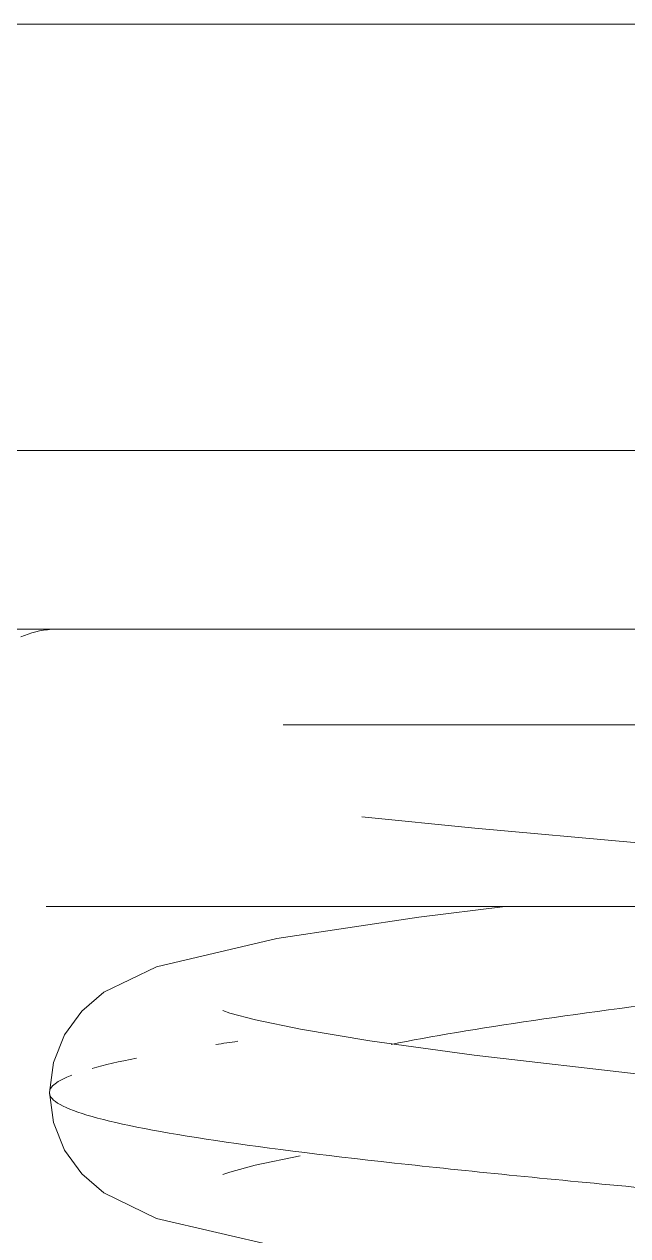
# Model space of a CAD drawing. Extents: x -181672 to 290600, y -29000 to 395522.
# Drawn here: x -93011.2 to -92980.7, y 35017.8 to 35078.9 of the extents above; entities that cross this region are included whole.
import ezdxf

# ---------------------------------------------------------------- set-up
doc = ezdxf.new("R2010")
doc.units = 0
doc.header["$LTSCALE"] = 10
doc.layers.add('XFM7P20PCW$0$G-IMPT', color=252, linetype='Continuous', lineweight=9)
doc.layers.add('XFM7P20PCW$0$M-EQPM', color=252, linetype='Continuous', lineweight=9)

# ---------------------------------------------------------------- blocks, each defined once
blk = doc.blocks.new('XFM7P20PCW$0$ui_PCW Pump Shockproof Base - PCW防震基座-Renew_dwg_OC500032 UA300024 _ó_û125x9Tx6M__ä_ipt-V15-剖面 73')
at = {"layer": 'XFM7P20PCW$0$G-IMPT'}
for p, q in [((129303.368, 25604.5), (129063.368, 25604.5)), ((129183.681, 25604.5), (129293.368, 25604.5))]:
    blk.add_line(p, q, dxfattribs=at)
blk = doc.blocks.new('XFM7P20PCW$0$ui_PCW Pump Shockproof Base - PCW防震基座-Renew_dwg_50_____j_uÂ_ 85Dx155H-V68-剖面 73')
at = {"layer": 'XFM7P20PCW$0$G-IMPT', "flags": 128}
for points in [[(129214.119, 25564.532), (129219.819, 25563.954), (129228.03, 25563.218), (129234.526, 25562.669), (129240.963, 25562.132), (129250.745, 25561.291), (129255.722, 25560.831), (129263.235, 25560.054), (129268.153, 25559.442), (129271.449, 25558.934), (129273.532, 25558.52), (129274.617, 25558.229), (129274.775, 25558.172)], [(129198.369, 25550.625), (129198.568, 25552.146), (129199.136, 25553.54), (129200.007, 25554.728), (129201.118, 25555.69), (129203.768, 25556.97), (129209.828, 25558.391), (129216.982, 25559.462), (129221.348, 25560)], [(129283.366, 25538.725), (129283.167, 25540.245), (129282.6, 25541.639), (129281.729, 25542.827), (129280.618, 25543.79), (129277.962, 25545.071), (129271.895, 25546.493), (129264.733, 25547.565), (129259.066, 25548.262), (129251.412, 25549.11), (129245.799, 25549.696), (129237.063, 25550.593), (129228.524, 25551.494), (129219.779, 25552.513), (129214.524, 25553.233), (129211.027, 25553.812), (129208.752, 25554.283), (129207.463, 25554.633), (129207.114, 25554.759)], [(129198.369, 25550.625), (129198.568, 25549.105), (129199.135, 25547.711), (129200.006, 25546.523), (129201.117, 25545.56), (129203.773, 25544.279), (129209.842, 25542.856), (129217.004, 25541.785), (129222.67, 25541.087), (129230.327, 25540.24), (129235.941, 25539.653), (129244.682, 25538.756), (129253.212, 25537.856), (129261.957, 25536.837), (129267.212, 25536.117), (129270.708, 25535.538), (129272.983, 25535.067), (129274.272, 25534.717), (129274.621, 25534.591)], [(129211.002, 25547.433), (129208.735, 25546.963), (129207.457, 25546.615), (129207.114, 25546.491)]]:
    blk.add_lwpolyline(points, dxfattribs=at)
at = {"layer": 'XFM7P20PCW$0$G-IMPT'}
for points, knots in [([(129265.636, 25560), (129264.083, 25559.701), (129259.905, 25558.997), (129251.782, 25557.891), (129241.75, 25556.68), (129231.644, 25555.469), (129222.467, 25554.258), (129217.593, 25553.451), (129215.59, 25553.047)], [0.06256109, 0.06256109, 0.06256109, 0.06256109, 0.06818182, 0.07575758, 0.08333333, 0.09090909, 0.09848485, 0.10606061, 0.10606061, 0.10606061, 0.10606061]), ([(129254.477, 25543.44), (129250.473, 25543.817), (129241.758, 25544.597), (129228.421, 25545.781), (129216.042, 25546.992), (129206.178, 25548.203), (129199.829, 25549.414), (129198.369, 25550.221), (129198.369, 25550.625)], [0.83631942, 0.83631942, 0.83631942, 0.83631942, 0.84328358, 0.85074627, 0.85820896, 0.86567164, 0.87313433, 0.88059701, 0.88059701, 0.88059701, 0.88059701])]:
    blk.add_open_spline(points, degree=3, knots=knots, dxfattribs=at)
for points in [[(129206.763, 25553.047), (129207.12, 25553.1), (129207.487, 25553.153), (129207.863, 25553.207)], [(129200.522, 25551.836), (129201.139, 25552.011), (129201.888, 25552.186), (129202.758, 25552.361)], [(129198.369, 25550.625), (129198.369, 25550.918), (129198.752, 25551.21), (129199.505, 25551.503)]]:
    blk.add_open_spline(points, degree=3, dxfattribs=at)
blk = doc.blocks.new('XFM7P20PCW$0$ui_PCW Pump Shockproof Base - PCW防震基座-Renew_dwg_¹s_ó¹Ï UA300015 _ó_û 100x9tx6M-1175029-剖面 73')
at = {"layer": 'XFM7P20PCW$0$G-IMPT'}
for p, q in [((129068.368, 25583), (129288.368, 25583)), ((129288.368, 25583), (129189.368, 25583)), ((129288.368, 25574), (129068.368, 25574)), ((129191.32, 25574), (129288.368, 25574))]:
    blk.add_line(p, q, dxfattribs=at)
blk = doc.blocks.new('XFM7P20PCW$0$ui_PCW Pump Shockproof Base - PCW防震基座-Renew_dwg_UB405025 _uÂ__W_ _ÂÅK 86D-V69-剖面 73')
at = {"layer": 'XFM7P20PCW$0$G-IMPT'}
for p, q in [((129210.149, 25569.173), (129240.868, 25569.173)), ((129225.055, 25560), (129198.215, 25560)), ((129198.215, 25560), (129240.868, 25560)), ((129209.127, 25560), (129240.868, 25560)), ((129224.686, 25560), (129210.455, 25560))]:
    blk.add_line(p, q, dxfattribs=at)
at = {"layer": 'XFM7P20PCW$0$G-IMPT', "flags": 128}
for points in [[(129198.669, 25573.996), (129198.469, 25573.984), (129198.27, 25573.964), (129198.072, 25573.936), (129197.875, 25573.9), (129197.68, 25573.857), (129197.487, 25573.805), (129197.296, 25573.746), (129197.107, 25573.679), (129196.922, 25573.605)], [(129199.798, 25574), (129199.48, 25574), (129199.227, 25574), (129199.042, 25574), (129198.923, 25574), (129198.871, 25574)], [(129198.902, 25574), (129199.003, 25574), (129199.171, 25574), (129199.405, 25574), (129199.706, 25574), (129200.072, 25574), (129200.504, 25574), (129201.001, 25574)], [(129210.425, 25574), (129211.607, 25574), (129212.835, 25574), (129214.108, 25574), (129215.424, 25574), (129216.78, 25574), (129218.175, 25574), (129219.607, 25574), (129221.072, 25574), (129222.569, 25574), (129224.096, 25574), (129225.649, 25574), (129227.226, 25574), (129228.826, 25574), (129230.444, 25574), (129232.08, 25574), (129233.729, 25574), (129235.39, 25574), (129237.059, 25574), (129238.735, 25574), (129240.414, 25574), (129240.868, 25574)], [(129227.381, 25574), (129226.072, 25574), (129224.512, 25574), (129222.979, 25574), (129221.473, 25574), (129219.999, 25574), (129218.558, 25574), (129217.153, 25574), (129215.786, 25574), (129214.459, 25574), (129213.174, 25574), (129211.934, 25574), (129210.739, 25574)]]:
    blk.add_lwpolyline(points, dxfattribs=at)
blk = doc.blocks.new('XFM7P20PCW$0$ui_PCW Pump Shockproof Base - PCW防震基座-Renew_dwg_²Õ_X¹Ï OB801032 JAD-2_uÂ__W_ _ö_ûÁá_N MK1808005SLDASM-1175032-剖面 73')
for name in ['XFM7P20PCW$0$ui_PCW Pump Shockproof Base - PCW防震基座-Renew_dwg_¹s_ó¹Ï UA300015 _ó_û 100x9tx6M-1175029-剖面 73', 'XFM7P20PCW$0$ui_PCW Pump Shockproof Base - PCW防震基座-Renew_dwg_UB405025 _uÂ__W_ _ÂÅK 86D-V69-剖面 73']:
    blk.add_blockref(name, (0, 0))
blk = doc.blocks.new('XFM7P20PCW$0$ui_PCW Pump Shockproof Base - _D_PCW Pump Shockproof Base_3000Lx1500Wx300H-1175038-剖面 73')
for name in ['XFM7P20PCW$0$ui_PCW Pump Shockproof Base - PCW防震基座-Renew_dwg_OC500032 UA300024 _ó_û125x9Tx6M__ä_ipt-V15-剖面 73', 'XFM7P20PCW$0$ui_PCW Pump Shockproof Base - PCW防震基座-Renew_dwg_²Õ_X¹Ï OB801032 JAD-2_uÂ__W_ _ö_ûÁá_N MK1808005SLDASM-1175032-剖面 73', 'XFM7P20PCW$0$ui_PCW Pump Shockproof Base - PCW防震基座-Renew_dwg_50_____j_uÂ_ 85Dx155H-V68-剖面 73']:
    blk.add_blockref(name, (243, 0))
blk = doc.blocks.new('XFM7P20PCW')
at = {"layer": 'XFM7P20PCW$0$M-EQPM'}
blk.add_blockref('XFM7P20PCW$0$ui_PCW Pump Shockproof Base - _D_PCW Pump Shockproof Base_3000Lx1500Wx300H-1175038-剖面 73', (-222451.2611, 9474.36688), dxfattribs=at)

msp = doc.modelspace()

# ---------------------------------------------------------------- block references
msp.add_blockref('XFM7P20PCW', (0, 0))

doc.saveas('drawing.dxf')
